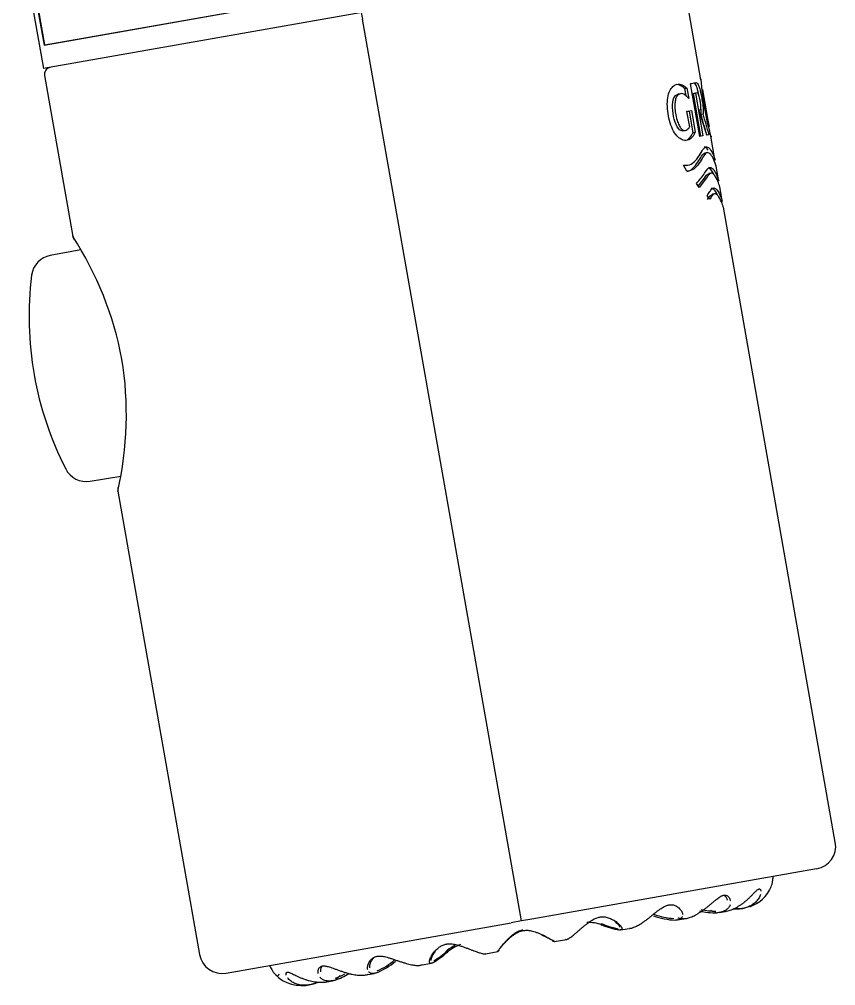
# Model space of a CAD drawing. Header units: millimetres. Extents: x 1617 to 5774, y 11446 to 13973.
# Drawn here: x 5738.58 to 5773.98, y 12027.73 to 12069.63 of the extents above; entities that cross this region are included whole.
import ezdxf

# ---------------------------------------------------------------- set-up
doc = ezdxf.new("R2010")
doc.units = ezdxf.units.MM
doc.layers.get('0').update_dxf_attribs({"color": 250})

# ---------------------------------------------------------------- blocks, each defined once
blk = doc.blocks.new('29')
at = {"linetype": 'Continuous'}
for p, q in [((5739.688, 12068.52), (5738.733, 12073.936)), ((5738.58, 12073.401), (5739.622, 12067.493)), ((5739.652, 12068.513), (5767.023, 12073.339)), ((5738.871, 12072.945), (5739.652, 12068.513)), ((5767.196, 12072.355), (5739.622, 12067.493)), ((5768.139, 12067.009), (5767.249, 12072.059)), ((5739.688, 12068.52), (5753.236, 12070.908)), ((5753.409, 12069.924), (5753.461, 12069.628)), ((5760.181, 12031.516), (5753.461, 12069.628)), ((5739.674, 12067.197), (5740.907, 12060.205)), ((5767.671, 12066.837), (5767.924, 12066.882)), ((5767.671, 12066.837), (5768.074, 12064.55)), ((5767.682, 12066.839), (5767.779, 12066.857)), ((5768.169, 12067.02), (5768.138, 12067.014)), ((5768.172, 12067.02), (5768.169, 12067.02)), ((5767.431, 12066.629), (5767.53, 12066.646)), ((5767.431, 12066.629), (5767.488, 12066.302)), ((5767.53, 12066.646), (5767.609, 12066.196)), ((5767.802, 12066.41), (5767.898, 12066.427)), ((5767.802, 12066.41), (5767.837, 12066.416)), ((5767.933, 12066.433), (5767.837, 12066.416)), ((5767.98, 12066.441), (5767.898, 12066.427)), ((5767.898, 12066.427), (5768.225, 12064.576)), ((5767.98, 12066.441), (5767.98, 12066.441)), ((5768.495, 12064.989), (5768.216, 12066.574)), ((5767.259, 12066.401), (5767.157, 12066.383)), ((5767.802, 12066.41), (5768.128, 12064.559)), ((5767.52, 12065.631), (5767.727, 12065.668)), ((5767.538, 12065.635), (5767.52, 12065.631)), ((5767.52, 12065.631), (5767.639, 12064.96)), ((5767.538, 12065.634), (5767.637, 12065.652)), ((5767.628, 12065.65), (5767.794, 12064.713)), ((5767.727, 12065.668), (5767.892, 12064.731)), ((5768.044, 12065.702), (5768.115, 12065.715)), ((5768.044, 12065.702), (5768.089, 12065.71)), ((5768.138, 12065.507), (5768.234, 12065.524)), ((5767.359, 12064.787), (5767.46, 12064.805)), ((5767.794, 12064.713), (5767.892, 12064.731)), ((5768.225, 12064.576), (5768.074, 12064.55)), ((5768.136, 12064.561), (5768.074, 12064.55)), ((5768.492, 12064.623), (5768.397, 12064.607)), ((5768.436, 12064.614), (5768.397, 12064.607)), ((5768.749, 12063.553), (5768.571, 12064.558)), ((5768.574, 12064.544), (5768.605, 12064.55)), ((5768.605, 12064.55), (5768.607, 12064.55)), ((5768.405, 12063.846), (5768.313, 12063.83)), ((5767.529, 12063.047), (5767.386, 12063.31)), ((5767.472, 12063.289), (5767.57, 12063.306)), ((5768.906, 12062.66), (5768.797, 12063.279)), ((5768.027, 12062.395), (5768.288, 12062.738)), ((5768.386, 12062.755), (5768.068, 12062.334)), ((5768.576, 12062.953), (5768.485, 12062.937)), ((5768.068, 12062.334), (5767.947, 12062.516)), ((5769.064, 12061.764), (5768.955, 12062.383)), ((5768.528, 12061.835), (5768.408, 12061.975)), ((5768.733, 12062.059), (5768.642, 12062.043)), ((5773.969, 12033.947), (5769.113, 12061.487)), ((5741.246, 12059.636), (5739.921, 12059.391)), ((5741.647, 12049.603), (5742.977, 12049.826)), ((5742.852, 12049.175), (5746.394, 12029.085)), ((5773.158, 12032.789), (5760.802, 12030.61)), ((5760.355, 12030.531), (5760.181, 12031.516)), ((5768.942, 12030.898), (5769.189, 12030.942)), ((5769.813, 12031.059), (5769.891, 12031.073)), ((5769.948, 12031.075), (5770.033, 12031.09)), ((5747.553, 12028.274), (5759.908, 12030.453)), ((5760.355, 12030.531), (5759.908, 12030.453)), ((5760.802, 12030.61), (5760.355, 12030.531)), ((5767.113, 12030.575), (5767.504, 12030.644)), ((5764.646, 12030.141), (5765.139, 12030.227)), ((5761.78, 12029.635), (5762.327, 12029.732)), ((5758.793, 12029.108), (5759.329, 12029.203)), ((5755.978, 12028.612), (5756.452, 12028.696)), ((5751.919, 12027.896), (5752.155, 12027.938)), ((5752.046, 12027.926), (5752.271, 12027.966)), ((5753.609, 12028.194), (5753.98, 12028.26)), ((5751.072, 12027.747), (5751.153, 12027.761)), ((5751.209, 12027.778), (5751.287, 12027.792))]:
    blk.add_line(p, q, dxfattribs=at)
for centre, radius, start, end in [((5739.969, 12067.249), 0.3, 100, 190), ((5780.271, 12067.88), 12.163, 184.081, 195.9157), ((5786.141, 12068.925), 18.08, 187.4183, 192.5872), ((5744.47, 12057.48), 24.966, 16.5854, 19.2275), ((5749.511, 12059.658), 19.524, 14.684, 17.4338), ((5749.471, 12059.651), 19.66, 14.6518, 17.3824), ((5728.36, 12052.116), 14.928, 10.7178, 32.8083), ((5741.19, 12060.248), 0.285, 188.8455, 223.6573), ((5740.104, 12058.408), 1, 100.5, 172.9007), ((5753.5, 12056.739), 14.5, 172.9007, 207.0993), ((5728.295, 12052.485), 14.928, 347.1917, 9.2822), ((5741.482, 12050.589), 1, 207.0993, 279.5), ((5743.133, 12049.231), 0.285, 156.3427, 191.1545), ((5772.984, 12033.774), 1, 280, 10), ((5769.869, 12032.483), 1.4, 340.4053, 350.6753), ((5767.204, 12032.92), 4.1, 350.6753, 353.5142), ((5769.749, 12032.632), 1.566, 289.0024, 336.7122), ((5767.139, 12033.503), 2.87, 248.7207, 266.5657), ((5768.774, 12033.808), 2.923, 256.2484, 271.0908), ((5768.774, 12033.568), 2.61, 256.34, 270.2003), ((5768.936, 12031.938), 1.02, 247.7521, 261.4029), ((5769.681, 12033.504), 2.448, 266.6678, 273.1002), ((5769.748, 12032.816), 1.75, 264.7185, 274.6732), ((5769.749, 12032.632), 1.566, 275.2062, 279.7922), ((5763.214, 12028.673), 1.799, 69.7714, 90.5047), ((5765.158, 12033.519), 3.373, 246.5147, 259.1351), ((5767.161, 12033.693), 3.127, 249.8403, 267.6783), ((5765.175, 12033.572), 3.478, 247.3564, 260.5648), ((5759.154, 12025.159), 5.195, 59.6513, 66.0711), ((5754.755, 12031.782), 3.53, 299.5322, 312.5466), ((5754.82, 12031.696), 3.373, 300.8649, 313.4853), ((5758.22, 12028.038), 1.622, 116.054, 131.704), ((5758.304, 12027.808), 1.799, 109.123, 130.2286), ((5747.379, 12029.259), 1, 190, 280), ((5752.865, 12031.196), 3.151, 292.3916, 310.0898), ((5752.964, 12031.003), 2.87, 293.4343, 311.2793), ((5753.102, 12030.434), 4.1, 206.4858, 209.3247), ((5750.748, 12029.111), 1.4, 209.3247, 219.5777), ((5750.809, 12029.293), 1.566, 223.2878, 225.2143), ((5750.809, 12029.293), 1.566, 223.2878, 284.7939), ((5749.761, 12028.236), 0.0822, 255.4692, 0), ((5750.747, 12029.465), 1.749, 285.3214, 295.527), ((5750.573, 12030.138), 2.453, 286.9224, 292.3652), ((5751.317, 12030.742), 2.936, 288.9544, 301.903), ((5751.406, 12030.505), 2.61, 289.7997, 299.7424), ((5751.811, 12028.917), 1.018, 299.0071, 312.2521)]:
    blk.add_arc(centre, radius, start, end, dxfattribs=at)
for centre, major_axis, ratio, start_param, end_param in [((5763.843, 12030.429), (0.0246, 0.0761), 0.328644, 1.72026, 3.733509), ((5764.595, 12030.22), (0.0058, 0.0798), 0.911201, 1.794243, 3.364438), ((5761.766, 12029.721), (0.0467, 0.0649), 0.990036, 2.503256, 3.931363), ((5762.256, 12029.807), (-0.0212, -0.0771), 0.97196, 0.435374, 0.875791), ((5757.113, 12029.243), (-0.0491, 0.0631), 0.328644, 2.549678, 4.562921), ((5759.306, 12029.287), (-0.0661, 0.0451), 0.990036, 2.351821, 3.889772)]:
    blk.add_ellipse(centre, major_axis=major_axis, ratio=ratio, start_param=start_param, end_param=end_param, dxfattribs=at)
for points, knots in [([(5767.892, 12064.731), (5767.782, 12064.486), (5767.612, 12064.328), (5767.256, 12064.428), (5767.12, 12064.517), (5766.879, 12064.894), (5766.786, 12065.164), (5766.679, 12065.711), (5766.665, 12065.995), (5766.737, 12066.466), (5766.824, 12066.629), (5767.119, 12066.884), (5767.338, 12066.826), (5767.53, 12066.646)], [0, 0, 0, 0, 0.25, 0.25, 0.375, 0.375, 0.5, 0.5, 0.625, 0.625, 0.75, 0.75, 1, 1, 1, 1]), ([(5768.055, 12066.322), (5768.04, 12066.393), (5768.025, 12066.464), (5768.009, 12066.528), (5767.995, 12066.586), (5767.98, 12066.641), (5767.965, 12066.686), (5767.95, 12066.731), (5767.936, 12066.767), (5767.922, 12066.793), (5767.901, 12066.831), (5767.882, 12066.851), (5767.863, 12066.86), (5767.851, 12066.865), (5767.84, 12066.867), (5767.828, 12066.865)], [0.473263, 0.473263, 0.473263, 0.473263, 0.5786603, 0.5786603, 0.5786603, 0.6738952, 0.6738952, 0.6738952, 0.7697372, 0.7697372, 0.7697372, 0.9110342, 0.9110342, 0.9110342, 1, 1, 1, 1]), ([(5767.924, 12066.882), (5767.947, 12066.885), (5767.97, 12066.877), (5767.995, 12066.844), (5768.01, 12066.825), (5768.024, 12066.798), (5768.04, 12066.76), (5768.055, 12066.722), (5768.071, 12066.67), (5768.087, 12066.612), (5768.104, 12066.547), (5768.122, 12066.473), (5768.138, 12066.396), (5768.154, 12066.318), (5768.17, 12066.236), (5768.184, 12066.154), (5768.201, 12066.06), (5768.215, 12065.963), (5768.226, 12065.876), (5768.233, 12065.816), (5768.238, 12065.76), (5768.24, 12065.712), (5768.243, 12065.649), (5768.242, 12065.599), (5768.238, 12065.557), (5768.236, 12065.546), (5768.235, 12065.535), (5768.234, 12065.524)], [0, 0, 0, 0, 0.180327, 0.180327, 0.180327, 0.281133, 0.281133, 0.281133, 0.383511, 0.383511, 0.383511, 0.498374, 0.498374, 0.498374, 0.615323, 0.615323, 0.615323, 0.751945, 0.751945, 0.751945, 0.845313, 0.845313, 0.845313, 0.966241, 0.966241, 0.966241, 1, 1, 1, 1]), ([(5768.115, 12065.715), (5768.116, 12065.715), (5768.118, 12065.716), (5768.12, 12065.717), (5768.125, 12065.72), (5768.13, 12065.728), (5768.133, 12065.74), (5768.137, 12065.753), (5768.139, 12065.773), (5768.139, 12065.796), (5768.139, 12065.82), (5768.138, 12065.848), (5768.136, 12065.879), (5768.132, 12065.917), (5768.127, 12065.959), (5768.121, 12066.002), (5768.113, 12066.056), (5768.104, 12066.112), (5768.093, 12066.165), (5768.084, 12066.207), (5768.075, 12066.249), (5768.065, 12066.286), (5768.057, 12066.313), (5768.049, 12066.339), (5768.042, 12066.36), (5768.034, 12066.381), (5768.026, 12066.398), (5768.019, 12066.41), (5768.005, 12066.432), (5767.992, 12066.44), (5767.98, 12066.441)], [0, 0, 0, 0, 0.025185, 0.025185, 0.025185, 0.109218, 0.109218, 0.109218, 0.201184, 0.201184, 0.201184, 0.292532, 0.292532, 0.292532, 0.408876, 0.408876, 0.408876, 0.555498, 0.555498, 0.555498, 0.669631, 0.669631, 0.669631, 0.754868, 0.754868, 0.754868, 0.839846, 0.839846, 0.839846, 1, 1, 1, 1]), ([(5767.359, 12064.787), (5767.301, 12064.778), (5767.234, 12064.805), (5767.019, 12065.075), (5766.918, 12065.474), (5766.901, 12065.97), (5766.922, 12066.123), (5767.011, 12066.316), (5767.074, 12066.36), (5767.143, 12066.38), (5767.151, 12066.382), (5767.16, 12066.384)], [0.1401278, 0.1401278, 0.1401278, 0.1401278, 0.25, 0.25, 0.5, 0.5, 0.625, 0.625, 0.75, 0.75, 0.7663774, 0.7663774, 0.7663774, 0.7663774]), ([(5767.609, 12066.196), (5767.54, 12066.281), (5767.467, 12066.353), (5767.394, 12066.385), (5767.334, 12066.411), (5767.272, 12066.412), (5767.214, 12066.388), (5767.175, 12066.372), (5767.138, 12066.344), (5767.105, 12066.299), (5767.081, 12066.266), (5767.059, 12066.221), (5767.044, 12066.167), (5767.028, 12066.112), (5767.017, 12066.046), (5767.012, 12065.976), (5767.008, 12065.907), (5767.009, 12065.831), (5767.014, 12065.756), (5767.02, 12065.668), (5767.033, 12065.578), (5767.05, 12065.49), (5767.07, 12065.385), (5767.098, 12065.281), (5767.131, 12065.186), (5767.155, 12065.118), (5767.182, 12065.053), (5767.211, 12064.998), (5767.241, 12064.943), (5767.275, 12064.897), (5767.308, 12064.865), (5767.337, 12064.837), (5767.367, 12064.818), (5767.394, 12064.809), (5767.434, 12064.796), (5767.472, 12064.803), (5767.505, 12064.82), (5767.557, 12064.846), (5767.601, 12064.896), (5767.639, 12064.96)], [0, 0, 0, 0, 0.145292, 0.145292, 0.145292, 0.265948, 0.265948, 0.265948, 0.345039, 0.345039, 0.345039, 0.40291, 0.40291, 0.40291, 0.460969, 0.460969, 0.460969, 0.517499, 0.517499, 0.517499, 0.582577, 0.582577, 0.582577, 0.660267, 0.660267, 0.660267, 0.715418, 0.715418, 0.715418, 0.771253, 0.771253, 0.771253, 0.820046, 0.820046, 0.820046, 0.890761, 0.890761, 0.890761, 1, 1, 1, 1]), ([(5768.138, 12065.507), (5768.144, 12065.547), (5768.147, 12065.594), (5768.146, 12065.654), (5768.146, 12065.691), (5768.143, 12065.735), (5768.139, 12065.783)], [0, 0, 0, 0, 0.1271688, 0.1271688, 0.1271688, 0.2077106, 0.2077106, 0.2077106, 0.2077106]), ([(5767.386, 12063.31), (5767.631, 12063.268), (5767.817, 12063.385), (5768.099, 12063.752), (5768.2, 12063.985), (5768.414, 12064.156), (5768.522, 12064.044), (5768.689, 12063.726), (5768.75, 12063.543), (5768.754, 12063.52)], [0, 0, 0, 0, 0.125, 0.125, 0.25, 0.25, 0.375, 0.375, 0.4940504, 0.4940504, 0.4940504, 0.4940504]), ([(5768.8, 12063.261), (5768.795, 12063.288), (5768.74, 12063.456), (5768.627, 12063.683), (5768.582, 12063.756), (5768.485, 12063.846), (5768.432, 12063.863), (5768.331, 12063.809), (5768.281, 12063.74), (5768.175, 12063.571), (5768.12, 12063.471), (5767.991, 12063.285), (5767.919, 12063.199), (5767.746, 12063.077), (5767.644, 12063.041), (5767.529, 12063.047)], [0.0171085, 0.0171085, 0.0171085, 0.0171085, 0.25, 0.25, 0.375, 0.375, 0.5, 0.5, 0.625, 0.625, 0.75, 0.75, 0.875, 0.875, 1, 1, 1, 1]), ([(5767.529, 12063.035), (5767.602, 12063.047), (5767.667, 12063.076), (5767.814, 12063.178), (5767.889, 12063.264), (5768.02, 12063.451), (5768.076, 12063.552), (5768.184, 12063.723), (5768.234, 12063.794), (5768.298, 12063.826), (5768.308, 12063.829), (5768.318, 12063.831)], [0.0392914, 0.0392914, 0.0392914, 0.0392914, 0.125, 0.125, 0.25, 0.25, 0.375, 0.375, 0.5, 0.5, 0.52361, 0.52361, 0.52361, 0.52361]), ([(5767.947, 12062.516), (5768.084, 12062.664), (5768.202, 12062.806), (5768.395, 12063.101), (5768.479, 12063.229), (5768.661, 12063.182), (5768.745, 12063.037), (5768.868, 12062.768), (5768.91, 12062.637), (5768.913, 12062.62)], [0, 0, 0, 0, 0.125, 0.125, 0.25, 0.25, 0.375, 0.375, 0.4897188, 0.4897188, 0.4897188, 0.4897188]), ([(5768.288, 12062.738), (5768.355, 12062.843), (5768.418, 12062.922), (5768.483, 12062.936), (5768.485, 12062.937), (5768.486, 12062.937)], [0, 0, 0, 0, 0.25, 0.25, 0.2559991, 0.2559991, 0.2559991, 0.2559991]), ([(5768.958, 12062.366), (5768.955, 12062.382), (5768.934, 12062.451), (5768.866, 12062.624), (5768.817, 12062.734), (5768.733, 12062.863), (5768.702, 12062.901), (5768.641, 12062.95), (5768.61, 12062.96), (5768.547, 12062.946), (5768.515, 12062.923), (5768.451, 12062.854), (5768.419, 12062.808), (5768.386, 12062.755)], [0.0273494, 0.0273494, 0.0273494, 0.0273494, 0.25, 0.25, 0.5, 0.5, 0.625, 0.625, 0.75, 0.75, 0.875, 0.875, 1, 1, 1, 1]), ([(5768.408, 12061.975), (5768.446, 12062.05), (5768.484, 12062.107), (5768.558, 12062.207), (5768.593, 12062.252), (5768.646, 12062.297), (5768.663, 12062.307), (5768.699, 12062.317), (5768.716, 12062.316), (5768.769, 12062.298), (5768.803, 12062.268), (5768.9, 12062.149), (5768.958, 12062.027), (5769.023, 12061.867), (5769.041, 12061.818), (5769.065, 12061.749), (5769.071, 12061.73), (5769.07, 12061.728), (5769.07, 12061.728), (5769.07, 12061.728)], [0, 0, 0, 0, 0.0625, 0.0625, 0.125, 0.125, 0.15625, 0.15625, 0.1875, 0.1875, 0.25, 0.25, 0.375, 0.375, 0.4375, 0.4375, 0.5, 0.5, 0.5027725, 0.5027725, 0.5027725, 0.5027725]), ([(5768.871, 12061.99), (5768.836, 12062.064), (5768.795, 12062.14), (5768.701, 12062.262), (5768.647, 12062.304), (5768.591, 12062.295)], [0.6651282, 0.6651282, 0.6651282, 0.6651282, 0.75, 0.75, 0.8452065, 0.8452065, 0.8452065, 0.8452065]), ([(5768.43, 12061.817), (5768.5, 12061.928), (5768.563, 12062.017), (5768.633, 12062.041), (5768.638, 12062.042), (5768.643, 12062.043)], [0, 0, 0, 0, 0.25, 0.25, 0.2681624, 0.2681624, 0.2681624, 0.2681624]), ([(5769.116, 12061.47), (5769.113, 12061.487), (5769.091, 12061.558), (5769.021, 12061.735), (5768.97, 12061.847), (5768.883, 12061.977), (5768.852, 12062.014), (5768.789, 12062.06), (5768.757, 12062.067), (5768.693, 12062.045), (5768.66, 12062.017), (5768.595, 12061.939), (5768.562, 12061.89), (5768.528, 12061.835)], [0.0268246, 0.0268246, 0.0268246, 0.0268246, 0.25, 0.25, 0.5, 0.5, 0.625, 0.625, 0.75, 0.75, 0.875, 0.875, 1, 1, 1, 1]), ([(5769.133, 12031.651), (5769.148, 12031.653), (5769.178, 12031.656), (5769.222, 12031.651), (5769.265, 12031.637), (5769.307, 12031.611), (5769.348, 12031.572), (5769.383, 12031.518), (5769.407, 12031.458), (5769.416, 12031.417), (5769.418, 12031.4)], [0, 0, 0, 0, 0.0526316, 0.1052632, 0.1578947, 0.2105263, 0.2631579, 0.3157895, 0.3684211, 0.4052146, 0.4052146, 0.4052146, 0.4052146]), ([(5769.133, 12031.651), (5769.139, 12031.648), (5769.161, 12031.636), (5769.199, 12031.606), (5769.239, 12031.553), (5769.267, 12031.495), (5769.278, 12031.454), (5769.281, 12031.438)], [0.1157747, 0.1157747, 0.1157747, 0.1157747, 0.1343196, 0.1908853, 0.2544438, 0.3271581, 0.3762832, 0.3762832, 0.3762832, 0.3762832]), ([(5770.724, 12031.684), (5770.723, 12031.684), (5770.716, 12031.657), (5770.697, 12031.602), (5770.655, 12031.52), (5770.601, 12031.441), (5770.537, 12031.368), (5770.464, 12031.302), (5770.384, 12031.243), (5770.299, 12031.193), (5770.209, 12031.15), (5770.116, 12031.115), (5770.018, 12031.088), (5769.918, 12031.069), (5769.848, 12031.061), (5769.813, 12031.059)], [0.3667441, 0.3667441, 0.3667441, 0.3667441, 0.3684211, 0.4210526, 0.4736842, 0.5263158, 0.5789474, 0.6315789, 0.6842105, 0.7368421, 0.7894737, 0.8421053, 0.8947368, 0.9473684, 1, 1, 1, 1]), ([(5770.661, 12031.92), (5770.669, 12031.922), (5770.684, 12031.922), (5770.704, 12031.913), (5770.721, 12031.894), (5770.733, 12031.864), (5770.738, 12031.837), (5770.739, 12031.823)], [0, 0, 0, 0, 0.0526316, 0.1052632, 0.1578947, 0.2105263, 0.2552821, 0.2552821, 0.2552821, 0.2552821]), ([(5766.752, 12031.231), (5766.773, 12031.235), (5766.815, 12031.24), (5766.879, 12031.238), (5766.944, 12031.228), (5767.013, 12031.206), (5767.083, 12031.172), (5767.154, 12031.125), (5767.219, 12031.065), (5767.273, 12030.999), (5767.313, 12030.931), (5767.336, 12030.869), (5767.343, 12030.831), (5767.344, 12030.814)], [0, 0, 0, 0, 0.0526316, 0.1052632, 0.1578947, 0.2105263, 0.2631579, 0.3157895, 0.3684211, 0.4210526, 0.4736842, 0.5263158, 0.5721043, 0.5721043, 0.5721043, 0.5721043]), ([(5769.401, 12031.228), (5769.394, 12031.206), (5769.375, 12031.162), (5769.335, 12031.103), (5769.284, 12031.049), (5769.225, 12031.003), (5769.158, 12030.965), (5769.085, 12030.934), (5769.006, 12030.91), (5768.921, 12030.893), (5768.86, 12030.887), (5768.829, 12030.885)], [0.5290279, 0.5290279, 0.5290279, 0.5290279, 0.5789474, 0.6315789, 0.6842105, 0.7368421, 0.7894737, 0.8421053, 0.8947368, 0.9473684, 1, 1, 1, 1]), ([(5764.4, 12030.514), (5764.42, 12030.499), (5764.466, 12030.462), (5764.526, 12030.405), (5764.575, 12030.347), (5764.604, 12030.299), (5764.612, 12030.272), (5764.613, 12030.26), (5764.613, 12030.259)], [0.436086, 0.436086, 0.436086, 0.436086, 0.4899975, 0.5682241, 0.6416601, 0.7103186, 0.7747951, 0.7809324, 0.7809324, 0.7809324, 0.7809324]), ([(5767.333, 12030.724), (5767.331, 12030.717), (5767.322, 12030.696), (5767.301, 12030.664), (5767.264, 12030.631), (5767.219, 12030.605), (5767.166, 12030.585), (5767.104, 12030.573), (5767.059, 12030.569), (5767.035, 12030.569)], [0.6627426, 0.6627426, 0.6627426, 0.6627426, 0.6842105, 0.7368421, 0.7894737, 0.8421053, 0.8947368, 0.9473684, 1, 1, 1, 1]), ([(5767.385, 12030.631), (5767.36, 12030.63), (5767.31, 12030.629), (5767.242, 12030.636), (5767.183, 12030.646), (5767.149, 12030.656), (5767.134, 12030.661)], [0, 0, 0, 0, 0.0921571, 0.1838611, 0.2755654, 0.3451746, 0.3451746, 0.3451746, 0.3451746]), ([(5759.419, 12029.343), (5759.42, 12029.344), (5759.432, 12029.359), (5759.459, 12029.393), (5759.51, 12029.456), (5759.576, 12029.534), (5759.657, 12029.627), (5759.752, 12029.728), (5759.856, 12029.829), (5759.961, 12029.921), (5760.063, 12029.998), (5760.161, 12030.06), (5760.258, 12030.106), (5760.344, 12030.136), (5760.399, 12030.149), (5760.422, 12030.153)], [0.219043, 0.219043, 0.219043, 0.219043, 0.2265618, 0.2914749, 0.3606389, 0.4346426, 0.5134576, 0.5964119, 0.6771992, 0.7495005, 0.8126194, 0.8688156, 0.9201053, 0.9670555, 1, 1, 1, 1]), ([(5760.428, 12030.116), (5760.454, 12030.12), (5760.507, 12030.127), (5760.591, 12030.13), (5760.681, 12030.123), (5760.781, 12030.108), (5760.891, 12030.08), (5761.011, 12030.041), (5761.136, 12029.992), (5761.256, 12029.938), (5761.367, 12029.883), (5761.465, 12029.83), (5761.55, 12029.783), (5761.62, 12029.742), (5761.677, 12029.708), (5761.721, 12029.68), (5761.753, 12029.659), (5761.775, 12029.645), (5761.783, 12029.639), (5761.785, 12029.638), (5761.786, 12029.638)], [0, 0, 0, 0, 0.0526316, 0.1052632, 0.1578947, 0.2105263, 0.2631579, 0.3157895, 0.3684211, 0.4210526, 0.4736842, 0.5263158, 0.5789474, 0.6315789, 0.6842105, 0.7368421, 0.7894737, 0.8421053, 0.8947368, 0.8998987, 0.8998987, 0.8998987, 0.8998987]), ([(5756.447, 12028.819), (5756.447, 12028.82), (5756.443, 12028.832), (5756.442, 12028.861), (5756.454, 12028.917), (5756.48, 12028.988), (5756.523, 12029.074), (5756.569, 12029.147), (5756.6, 12029.191), (5756.608, 12029.201)], [0.2190432, 0.2190432, 0.2190432, 0.2190432, 0.2265044, 0.2913987, 0.3605412, 0.4345207, 0.5133102, 0.5962382, 0.6219442, 0.6219442, 0.6219442, 0.6219442]), ([(5753.688, 12028.416), (5753.685, 12028.429), (5753.68, 12028.464), (5753.68, 12028.527), (5753.694, 12028.604), (5753.722, 12028.685), (5753.764, 12028.763), (5753.813, 12028.832), (5753.868, 12028.889), (5753.925, 12028.932), (5753.983, 12028.964), (5754.043, 12028.987), (5754.084, 12028.997), (5754.104, 12029.001)], [0.4365178, 0.4365178, 0.4365178, 0.4365178, 0.4736842, 0.5263158, 0.5789474, 0.6315789, 0.6842105, 0.7368421, 0.7894737, 0.8421053, 0.8947368, 0.9473684, 1, 1, 1, 1]), ([(5753.782, 12028.505), (5753.782, 12028.507), (5753.778, 12028.534), (5753.777, 12028.589), (5753.794, 12028.677), (5753.828, 12028.766), (5753.876, 12028.848), (5753.921, 12028.904), (5753.95, 12028.933), (5753.958, 12028.94)], [0.4265478, 0.4265478, 0.4265478, 0.4265478, 0.4344012, 0.5131658, 0.5960679, 0.6768871, 0.7492853, 0.8125086, 0.8351905, 0.8351905, 0.8351905, 0.8351905]), ([(5750.159, 12028.183), (5750.158, 12028.184), (5750.153, 12028.202), (5750.147, 12028.232), (5750.149, 12028.266), (5750.158, 12028.29), (5750.174, 12028.305), (5750.188, 12028.31), (5750.196, 12028.312)], [0.7340796, 0.7340796, 0.7340796, 0.7340796, 0.7368421, 0.7894737, 0.8421053, 0.8947368, 0.9473684, 1, 1, 1, 1]), ([(5751.54, 12028.255), (5751.538, 12028.269), (5751.532, 12028.308), (5751.534, 12028.37), (5751.549, 12028.433), (5751.574, 12028.484), (5751.605, 12028.523), (5751.64, 12028.551), (5751.68, 12028.571), (5751.709, 12028.579), (5751.724, 12028.581)], [0.6000764, 0.6000764, 0.6000764, 0.6000764, 0.6315789, 0.6842105, 0.7368421, 0.7894737, 0.8421053, 0.8947368, 0.9473684, 1, 1, 1, 1]), ([(5751.657, 12028.33), (5751.655, 12028.348), (5751.651, 12028.392), (5751.658, 12028.457), (5751.679, 12028.519), (5751.704, 12028.559), (5751.72, 12028.577), (5751.724, 12028.581)], [0.6237164, 0.6237164, 0.6237164, 0.6237164, 0.6767357, 0.7491814, 0.8124561, 0.8687899, 0.8842259, 0.8842259, 0.8842259, 0.8842259]), ([(5754.066, 12028.282), (5754.043, 12028.274), (5753.999, 12028.262), (5753.937, 12028.253), (5753.88, 12028.252), (5753.828, 12028.262), (5753.783, 12028.28), (5753.753, 12028.303), (5753.738, 12028.318), (5753.734, 12028.322)], [0, 0, 0, 0, 0.0526316, 0.1052632, 0.1578947, 0.2105263, 0.2631579, 0.3157895, 0.3330359, 0.3330359, 0.3330359, 0.3330359]), ([(5751.287, 12027.792), (5751.253, 12027.783), (5751.185, 12027.766), (5751.084, 12027.75), (5750.983, 12027.742), (5750.883, 12027.742), (5750.784, 12027.752), (5750.687, 12027.77), (5750.592, 12027.798), (5750.502, 12027.835), (5750.416, 12027.882), (5750.338, 12027.938), (5750.271, 12028), (5750.235, 12028.044), (5750.22, 12028.065)], [0, 0, 0, 0, 0.0526316, 0.1052632, 0.1578947, 0.2105263, 0.2631579, 0.3157895, 0.3684211, 0.4210526, 0.4736842, 0.5263158, 0.5789474, 0.6302411, 0.6302411, 0.6302411, 0.6302411]), ([(5752.271, 12027.966), (5752.241, 12027.957), (5752.182, 12027.942), (5752.097, 12027.928), (5752.014, 12027.923), (5751.934, 12027.928), (5751.859, 12027.941), (5751.787, 12027.964), (5751.722, 12027.997), (5751.663, 12028.04), (5751.628, 12028.076), (5751.612, 12028.097), (5751.612, 12028.098)], [0, 0, 0, 0, 0.0526316, 0.1052632, 0.1578947, 0.2105263, 0.2631579, 0.3157895, 0.3684211, 0.4210526, 0.4736842, 0.4766402, 0.4766402, 0.4766402, 0.4766402])]:
    blk.add_open_spline(points, degree=3, knots=knots, dxfattribs=at)
for points in [[(5767.431, 12066.629), (5767.323, 12066.729), (5767.207, 12066.792), (5767.091, 12066.798)], [(5767.447, 12064.368), (5767.596, 12064.4), (5767.711, 12064.533), (5767.794, 12064.713)], [(5768.455, 12063.959), (5768.399, 12064.039), (5768.337, 12064.091), (5768.274, 12064.083)], [(5768.718, 12062.874), (5768.659, 12063.006), (5768.579, 12063.144), (5768.494, 12063.181)], [(5767.385, 12030.631), (5767.412, 12030.632), (5767.467, 12030.637), (5767.553, 12030.654), (5767.644, 12030.68), (5767.74, 12030.715), (5767.839, 12030.759), (5767.943, 12030.813), (5768.051, 12030.876), (5768.164, 12030.95), (5768.279, 12031.032), (5768.397, 12031.122), (5768.514, 12031.217), (5768.628, 12031.313), (5768.734, 12031.403), (5768.827, 12031.48), (5768.907, 12031.54), (5768.975, 12031.586), (5769.034, 12031.618), (5769.086, 12031.64), (5769.118, 12031.648), (5769.133, 12031.651)], [(5769.054, 12030.925), (5769.087, 12030.927), (5769.153, 12030.934), (5769.255, 12030.954), (5769.358, 12030.982), (5769.463, 12031.019), (5769.571, 12031.064), (5769.679, 12031.119), (5769.789, 12031.183), (5769.9, 12031.256), (5770.009, 12031.337), (5770.117, 12031.425), (5770.219, 12031.518), (5770.314, 12031.611), (5770.398, 12031.697), (5770.467, 12031.769), (5770.523, 12031.825), (5770.568, 12031.867), (5770.605, 12031.895), (5770.636, 12031.913), (5770.653, 12031.919), (5770.661, 12031.92)], [(5765.046, 12030.218), (5765.065, 12030.218), (5765.103, 12030.22), (5765.167, 12030.233), (5765.236, 12030.255), (5765.311, 12030.286), (5765.393, 12030.328), (5765.482, 12030.379), (5765.577, 12030.44), (5765.68, 12030.512), (5765.789, 12030.593), (5765.904, 12030.682), (5766.023, 12030.778), (5766.144, 12030.875), (5766.26, 12030.967), (5766.367, 12031.046), (5766.462, 12031.109), (5766.545, 12031.157), (5766.62, 12031.193), (5766.689, 12031.217), (5766.732, 12031.227), (5766.752, 12031.231)], [(5762.268, 12029.728), (5762.276, 12029.726), (5762.294, 12029.725), (5762.328, 12029.732), (5762.369, 12029.749), (5762.417, 12029.776), (5762.473, 12029.813), (5762.536, 12029.859), (5762.609, 12029.917), (5762.69, 12029.984), (5762.781, 12030.062), (5762.882, 12030.15), (5762.99, 12030.243), (5763.104, 12030.339), (5763.218, 12030.431), (5763.327, 12030.51), (5763.427, 12030.574), (5763.517, 12030.623), (5763.601, 12030.66), (5763.679, 12030.687), (5763.729, 12030.698), (5763.753, 12030.702)], [(5763.753, 12030.702), (5763.777, 12030.706), (5763.827, 12030.713), (5763.905, 12030.714), (5763.987, 12030.706), (5764.075, 12030.688), (5764.169, 12030.658), (5764.269, 12030.616), (5764.368, 12030.562), (5764.459, 12030.502), (5764.538, 12030.442), (5764.602, 12030.383), (5764.651, 12030.33), (5764.685, 12030.283), (5764.706, 12030.242), (5764.715, 12030.208), (5764.713, 12030.181), (5764.7, 12030.16), (5764.678, 12030.147), (5764.647, 12030.14), (5764.62, 12030.139), (5764.605, 12030.141)], [(5759.321, 12029.209), (5759.318, 12029.205), (5759.315, 12029.199), (5759.316, 12029.201), (5759.324, 12029.212), (5759.339, 12029.233), (5759.363, 12029.264), (5759.395, 12029.306), (5759.437, 12029.357), (5759.489, 12029.42), (5759.551, 12029.493), (5759.626, 12029.575), (5759.711, 12029.665), (5759.806, 12029.758), (5759.906, 12029.847), (5760.006, 12029.924), (5760.1, 12029.987), (5760.188, 12030.036), (5760.271, 12030.073), (5760.351, 12030.1), (5760.403, 12030.111), (5760.428, 12030.116)], [(5757.104, 12029.53), (5757.128, 12029.534), (5757.179, 12029.54), (5757.261, 12029.542), (5757.352, 12029.536), (5757.454, 12029.521), (5757.569, 12029.495), (5757.699, 12029.457), (5757.838, 12029.411), (5757.978, 12029.359), (5758.112, 12029.308), (5758.236, 12029.261), (5758.348, 12029.219), (5758.448, 12029.183), (5758.535, 12029.154), (5758.611, 12029.132), (5758.676, 12029.116), (5758.73, 12029.108), (5758.774, 12029.106), (5758.809, 12029.11), (5758.825, 12029.118), (5758.832, 12029.123)], [(5756.495, 12028.71), (5756.481, 12028.704), (5756.456, 12028.695), (5756.424, 12028.691), (5756.399, 12028.697), (5756.38, 12028.712), (5756.369, 12028.736), (5756.365, 12028.771), (5756.371, 12028.817), (5756.388, 12028.873), (5756.415, 12028.94), (5756.455, 12029.016), (5756.508, 12029.1), (5756.574, 12029.188), (5756.648, 12029.272), (5756.727, 12029.346), (5756.806, 12029.407), (5756.882, 12029.454), (5756.957, 12029.489), (5757.03, 12029.514), (5757.079, 12029.525), (5757.104, 12029.53)], [(5754.104, 12029.001), (5754.125, 12029.004), (5754.169, 12029.01), (5754.242, 12029.01), (5754.324, 12029.003), (5754.419, 12028.986), (5754.53, 12028.959), (5754.657, 12028.921), (5754.798, 12028.875), (5754.944, 12028.825), (5755.089, 12028.776), (5755.228, 12028.731), (5755.358, 12028.692), (5755.479, 12028.659), (5755.59, 12028.635), (5755.69, 12028.617), (5755.781, 12028.606), (5755.863, 12028.602), (5755.936, 12028.605), (5756, 12028.615), (5756.037, 12028.626), (5756.054, 12028.633)], [(5750.196, 12028.312), (5750.204, 12028.313), (5750.222, 12028.314), (5750.257, 12028.307), (5750.301, 12028.293), (5750.357, 12028.27), (5750.429, 12028.236), (5750.519, 12028.191), (5750.627, 12028.139), (5750.748, 12028.085), (5750.876, 12028.033), (5751.008, 12027.986), (5751.138, 12027.948), (5751.267, 12027.917), (5751.392, 12027.894), (5751.513, 12027.88), (5751.629, 12027.874), (5751.741, 12027.875), (5751.848, 12027.884), (5751.95, 12027.901), (5752.015, 12027.917), (5752.046, 12027.926)], [(5751.724, 12028.581), (5751.739, 12028.584), (5751.772, 12028.587), (5751.828, 12028.585), (5751.895, 12028.574), (5751.974, 12028.555), (5752.069, 12028.525), (5752.183, 12028.485), (5752.313, 12028.437), (5752.453, 12028.385), (5752.596, 12028.336), (5752.737, 12028.291), (5752.874, 12028.254), (5753.005, 12028.223), (5753.128, 12028.201), (5753.245, 12028.185), (5753.353, 12028.178), (5753.455, 12028.178), (5753.549, 12028.184), (5753.636, 12028.198), (5753.69, 12028.212), (5753.715, 12028.22)]]:
    blk.add_open_spline(points, degree=3, dxfattribs=at)

msp = doc.modelspace()

# ---------------------------------------------------------------- block references
msp.add_blockref('29', (0, 0))

doc.saveas('drawing.dxf')
